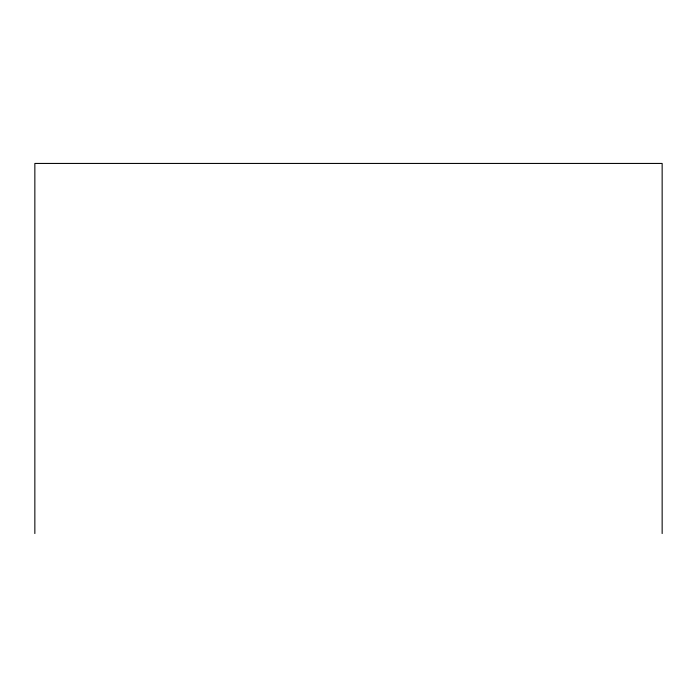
<?xml version="1.0" encoding="UTF-8"?>
<svg xmlns="http://www.w3.org/2000/svg" width="697" height="697" viewBox="0 0 697 697"><rect width="100%" height="100%" fill="white"/><g stroke="black" fill="none" stroke-linecap="round" stroke-linejoin="round"><path stroke-width="1.05" d="M662.15 533.562L662.15 163.438L34.85 163.438L34.85 533.562"/></g></svg>
